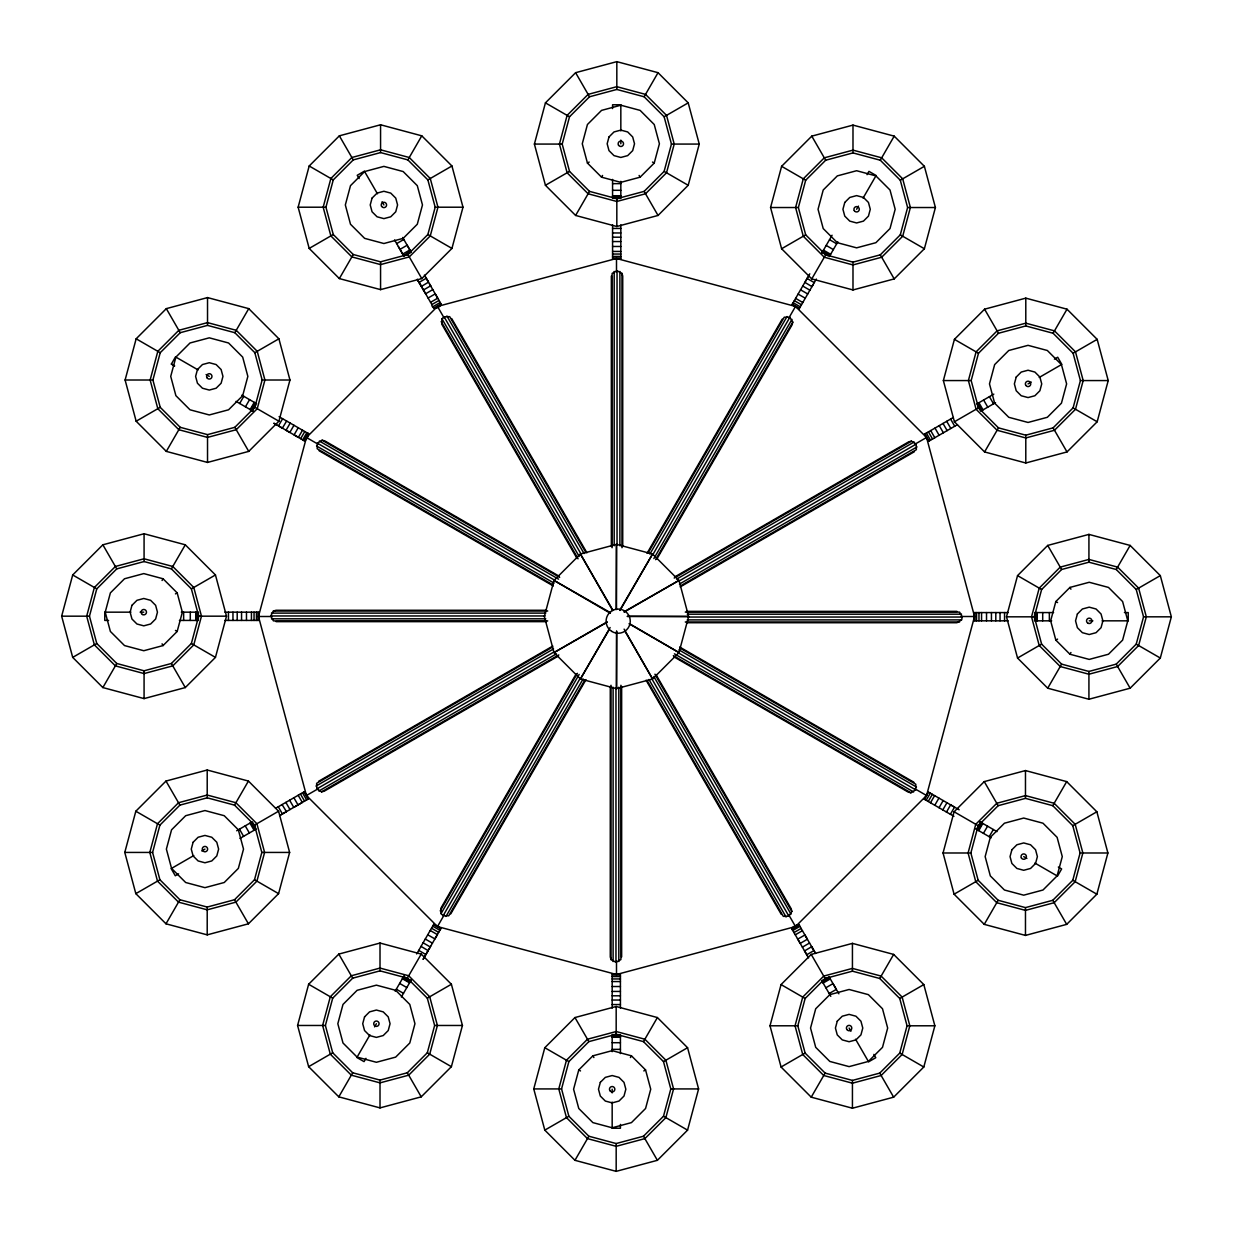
<?xml version="1.0" encoding="UTF-8"?>
<svg xmlns="http://www.w3.org/2000/svg" width="1233" height="1233" viewBox="0 0 1233 1233"><rect width="100%" height="100%" fill="white"/><g stroke="black" fill="none" stroke-linecap="round" stroke-linejoin="round"><path stroke-width="1.5" d="M616.207 609.426L616.5 544.354L652.581 554.018L678.982 580.419L688.646 616.5L678.982 652.581L652.581 678.982L616.5 688.646L580.419 678.982L554.018 652.581L544.354 616.5L554.018 580.419L580.419 554.018L616.5 544.354L616.5 609.503M616.762 631.234L616.5 688.646L616.5 631.157M558.503 655.941L324.248 791.185L321.551 791.848L316.789 788.92L316.634 783.309L552.538 647.109M674.497 577.059L908.752 441.815L911.449 441.152L916.211 444.08L916.366 449.691L680.462 585.891M547.729 620.893L273.402 620.893L270.736 615.961L273.402 611.029L276.069 610.273L546.543 610.273M584.951 679.922L448.75 915.826L443.156 915.672L441.044 913.638L440.89 908.212L576.135 673.958M648.049 553.078L784.25 317.174L789.844 317.328L792.788 322.09L792.11 324.788L656.865 559.042M686.457 622.727L956.947 622.727L961.555 619.891L962.264 617.039L959.598 612.107L685.286 612.107M61.65 616.176L72.701 574.963L102.863 544.801L144.076 533.75L185.289 544.801L215.451 574.963L226.502 616.176L215.451 657.389L185.289 687.567L144.076 698.602L102.863 687.567L72.701 657.389L61.65 616.176L89.454 616.176L96.775 643.487L116.765 663.477L144.076 670.798L171.387 663.477L191.377 643.487L198.698 616.176L191.377 588.865L171.387 568.875L144.076 561.554L116.765 568.875L96.775 588.865L89.454 616.176M125.103 380.011L136.154 338.798L166.316 308.635L207.529 297.585L248.742 308.635L278.905 338.798L289.955 380.011L278.905 421.224L248.742 451.386L207.529 462.437L166.316 451.386L136.154 421.224L125.103 380.011L152.907 380.011L160.228 352.7L180.218 332.71L207.529 325.389L234.84 332.71L254.83 352.7L262.151 380.011L254.83 407.322L234.84 427.312L207.529 434.632L180.218 427.312L160.228 407.322L152.907 380.011M105.221 612.169L110.384 592.888L124.502 578.77L143.783 573.592L163.064 578.77L177.182 592.888L182.345 612.169L177.182 631.45L163.064 645.568L143.783 650.731L124.502 645.568L110.384 631.45L105.221 612.169L130.929 612.169M175.887 357.108L170.724 376.389L175.887 395.67L190.005 409.788L209.286 414.951L228.567 409.788L242.685 395.67L247.848 376.389L242.685 357.108L228.567 342.99L209.286 337.827L190.005 342.99L175.887 357.108L198.159 369.962M124.78 852.435L135.83 811.222L165.993 781.059L207.206 770.009L248.419 781.059L278.581 811.222L289.632 852.435L278.581 893.648L248.419 923.81L207.206 934.861L165.993 923.81L135.83 893.648L124.78 852.435L152.584 852.435L159.905 825.124L179.895 805.134L207.206 797.813L234.517 805.134L254.507 825.124L261.828 852.435L254.507 879.745L234.517 899.736L207.206 907.056L179.895 899.736L159.905 879.745L152.584 852.435M298.139 207.206L309.19 165.993L339.352 135.83L380.565 124.78L421.778 135.83L451.941 165.993L462.991 207.206L451.941 248.419L421.778 278.581L380.565 289.632L339.352 278.581L309.19 248.419L298.139 207.206L325.944 207.206L333.264 234.517L353.255 254.507L380.565 261.828L407.876 254.507L427.866 234.517L435.187 207.206L427.866 179.895L407.876 159.905L380.565 152.584L353.255 159.905L333.264 179.895L325.944 207.206M258.483 616.5L306.447 437.484L437.484 306.447L616.5 258.483L795.516 306.447L926.553 437.484L974.532 616.5L926.553 795.516L795.516 926.553L616.5 974.517L437.484 926.553L306.447 795.516L258.483 616.5L271.954 616.5M297.585 1025.471L308.635 984.258L338.798 954.095L380.011 943.045L421.224 954.095L451.386 984.258L462.437 1025.471L451.386 1066.684L421.224 1096.846L380.011 1107.897L338.798 1096.846L308.635 1066.684L297.585 1025.471L325.389 1025.471L332.71 998.16L352.7 978.17L380.011 970.849L407.322 978.17L427.312 998.16L434.632 1025.471L427.312 1052.782L407.322 1072.772L380.011 1080.093L352.7 1072.772L332.71 1052.782L325.389 1025.471M534.398 144.076L545.433 102.863L575.611 72.685L616.824 61.65L658.037 72.685L688.199 102.863L699.25 144.076L688.199 185.289L658.037 215.451L616.824 226.502L575.611 215.451L545.433 185.289L534.398 144.076L562.202 144.076L569.523 116.765L589.513 96.775L616.824 89.454L644.135 96.775L664.125 116.765L671.446 144.076L664.125 171.387L644.135 191.377L616.824 198.698L589.513 191.377L569.523 171.387L562.202 144.076M654.23 163.064L659.408 143.783L654.23 124.502L640.127 110.384L620.831 105.221L601.55 110.384L587.432 124.502L582.269 143.783L587.432 163.064L601.55 177.182L620.831 182.345L640.127 177.182L654.23 163.064L652.488 162.062M533.75 1088.924L544.801 1047.711L574.963 1017.549L616.176 1006.498L657.389 1017.549L687.567 1047.711L698.602 1088.924L687.567 1130.137L657.389 1160.315L616.176 1171.35L574.963 1160.315L544.801 1130.137L533.75 1088.924L561.554 1088.924L568.875 1061.613L588.865 1041.623L616.176 1034.302L643.487 1041.623L663.493 1061.613L670.798 1088.924L663.493 1116.235L643.487 1136.225L616.176 1143.546L588.865 1136.225L568.875 1116.235L561.554 1088.924M770.563 207.529L781.614 166.316L811.776 136.139L852.989 125.103L894.202 136.139L924.38 166.316L935.415 207.529L924.38 248.742L894.202 278.905L852.989 289.955L811.776 278.905L781.614 248.742L770.563 207.529L798.367 207.529L805.688 234.84L825.678 254.83L852.989 262.151L880.3 254.83L900.29 234.84L907.611 207.529L900.29 180.218L880.3 160.228L852.989 152.907L825.678 160.228L805.688 180.218L798.367 207.529M578.77 1069.936L573.592 1089.217L578.77 1108.498L592.888 1122.616L612.169 1127.779L631.45 1122.616L645.568 1108.498L650.731 1089.217L645.568 1069.936L631.45 1055.818L612.169 1050.655L592.888 1055.818L578.77 1069.936L580.512 1070.938M770.009 1025.794L781.059 984.581L811.222 954.419L852.435 943.368L893.648 954.419L923.81 984.581L934.861 1025.794L923.81 1067.007L893.648 1097.17L852.435 1108.22L811.222 1097.17L781.059 1067.007L770.009 1025.794L797.813 1025.794L805.134 1053.105L825.124 1073.095L852.435 1080.416L879.745 1073.095L899.736 1053.105L907.056 1025.794L899.736 998.483L879.745 978.493L852.435 971.172L825.124 978.493L805.134 998.483L797.813 1025.794M943.368 380.565L954.419 339.352L984.581 309.19L1025.794 298.139L1067.007 309.19L1097.17 339.352L1108.22 380.565L1097.17 421.778L1067.007 451.941L1025.794 462.991L984.581 451.941L954.419 421.778L943.368 380.565L971.172 380.565L978.493 407.876L998.483 427.866L1025.794 435.187L1053.105 427.866L1073.095 407.876L1080.416 380.565L1073.095 353.255L1053.105 333.264L1025.794 325.944L998.483 333.264L978.493 353.255L971.172 380.565M943.045 852.989L954.095 811.776L984.258 781.614L1025.471 770.563L1066.684 781.614L1096.861 811.776L1107.897 852.989L1096.861 894.202L1066.684 924.365L1025.471 935.415L984.258 924.365L954.095 894.202L943.045 852.989L970.849 852.989L978.17 825.678L998.16 805.688L1025.471 798.367L1052.782 805.688L1072.772 825.678L1080.093 852.989L1072.772 880.3L1052.782 900.29L1025.471 907.611L998.16 900.29L978.17 880.3L970.849 852.989M1006.498 616.824L1017.549 575.611L1047.711 545.433L1088.924 534.398L1130.137 545.433L1160.315 575.611L1171.35 616.824L1160.315 658.037L1130.137 688.199L1088.924 699.25L1047.711 688.199L1017.549 658.037L1006.498 616.824L1034.302 616.824L1041.623 644.135L1061.613 664.125L1088.924 671.446L1116.235 664.125L1136.225 644.135L1143.546 616.824L1136.225 589.513L1116.235 569.507L1088.924 562.202L1061.613 569.507L1041.623 589.513L1034.302 616.824M1055.818 601.55L1050.655 620.831L1055.818 640.112L1069.936 654.23L1089.217 659.408L1108.498 654.23L1122.616 640.112L1127.779 620.831L1122.616 601.55L1108.498 587.432L1089.217 582.269L1069.936 587.432L1055.818 601.55L1057.575 602.567M1057.113 875.892L1062.276 856.611L1057.113 837.33L1042.995 823.212L1023.714 818.049L1004.433 823.212L990.315 837.33L985.152 856.611L990.315 875.892L1004.433 890.01L1023.714 895.173L1042.995 890.01L1057.113 875.892L1034.841 863.038M553.078 584.951L317.174 448.75L317.328 443.156L322.106 440.212L324.788 440.89L559.042 576.135M673.958 656.865L908.212 792.11L910.91 792.788L915.672 789.844L915.826 784.25L679.922 648.049M577.059 558.503L441.815 324.248L441.984 318.823L444.08 316.789L449.691 316.634L585.891 552.538M647.109 680.462L783.309 916.366L788.92 916.211L791.848 911.449L791.185 908.752L655.941 674.497M403.237 977.214L402.744 978.046L409.911 982.192M821.486 253.597L822.827 251.27L829.979 255.416M822.781 251.362L830.256 254.954M410.404 981.345L409.526 982.855L402.359 978.725M816.323 279.059L799.154 308.805L791.987 304.674L809.788 273.834M811.961 286.626L804.872 282.372M174.67 365.954L171.372 364.043L175.502 356.876M166.316 451.386L180.218 427.312M234.84 332.71L248.742 308.635M239.664 403.484L243.81 396.317M245.444 406.813L249.575 399.646M256.556 403.684L254.954 402.744L250.808 409.911L250.145 409.526L254.275 402.359M251.27 410.173L255.801 403.237M250.145 409.526L252.426 410.851L255.74 405.118M162.062 580.512L163.064 578.77M102.863 687.567L116.765 663.477M171.387 568.875L185.289 544.801M339.352 278.581L353.255 254.507M407.876 159.905L421.778 135.83M278.473 425.878L282.604 418.711M282.372 428.128L286.626 421.039M290.187 423.104L286.056 430.255L289.832 432.429L293.963 425.277M294.086 434.895L298.216 427.728M302.517 430.209L298.386 437.376L294.517 435.141M300.636 438.671L304.767 431.519M274.265 423.443L302.702 439.873L306.832 432.706L279.074 416.677M304.15 440.705C312.442 422.056 307.387 444.974 302.702 439.873M165.993 923.81L179.895 899.736M234.517 805.134L248.419 781.059M575.611 215.451L589.513 191.377M644.135 96.775L658.037 72.685M601.55 177.182L602.567 175.44M440.212 910.91L577.383 673.326M647.017 553.34L782.261 319.1M357.108 1057.113L342.99 1042.995L337.827 1023.714L342.99 1004.433L357.108 990.315L376.389 985.152L395.67 990.315L409.788 1004.433L414.951 1023.714L409.788 1042.995L395.67 1057.113L376.389 1062.276L357.108 1057.113L369.962 1034.841M374.555 1026.889L376.389 1023.714M395.161 991.193L404.254 975.457M435.141 938.483L441.013 928.326L433.846 924.195L416.677 953.941M421.039 946.374L428.128 950.628M805.442 281.371L806.212 280.045M806.906 278.828L807.769 277.348M822.596 251.655L823.474 250.145L830.641 254.275M822.488 251.856L832.075 235.241M867.061 174.67L868.957 171.372L876.124 175.502M441.044 913.638L579.171 674.405M649.868 554.095L787.024 316.527M443.156 915.672L580.311 678.104M338.798 1096.846L352.7 1072.772M407.322 978.17L421.224 954.095M437.515 926.507L444.219 914.886M610.119 627.535L580.419 678.982L609.364 629.385M619.999 610.443L652.581 554.018L619.783 610.227M788.781 318.114L795.516 306.447M811.776 278.905L825.678 254.83M880.3 160.228L894.202 136.139M652.689 554.896L789.844 317.328M445.976 916.473L583.132 678.905M653.844 558.595L791.956 319.362M365.954 1058.33L364.043 1061.628L356.876 1057.498M401.372 996.988L411.529 979.403M423.15 959.259L437.376 934.614L430.225 930.483M423.212 959.166L425.878 954.527L418.711 950.396M426.094 954.172L427.743 951.306M427.404 951.891L428.205 950.504M429.176 948.824L430.625 946.297M829.316 256.556L837.839 241.807M856.611 209.286L858.445 206.111M863.038 198.159L875.892 175.887L856.611 170.724L837.33 175.887L823.212 190.005L818.049 209.286L823.212 228.567L837.33 242.685L856.611 247.848L875.892 242.685L890.01 228.567L895.173 209.286L890.01 190.005L875.892 175.887M813.379 284.176L812.424 285.825M450.739 913.9L585.983 679.66M655.632 559.674L792.788 322.09M630.433 1057.56L631.45 1055.818M574.963 1160.315L588.865 1136.225M643.487 1041.623L657.389 1017.549M984.581 451.941L998.483 427.866M1053.105 333.264L1067.007 309.19M924.704 799.446L928.326 791.987L924.195 799.154L953.941 816.323M926.168 800.294L930.298 793.127M928.233 801.481L932.364 794.329M930.483 802.791L934.614 795.624M934.784 805.272L938.914 798.105M939.037 807.723L943.168 800.571M942.813 809.896L946.944 802.745M946.497 812.023L950.628 804.872M950.396 814.289L954.527 807.122M811.222 1097.17L825.124 1073.095M879.745 978.493L893.648 954.419M1047.711 688.199L1061.613 664.125M1116.235 569.507L1130.137 545.433M1069.936 654.23L1070.938 652.488M977.26 827.882L980.574 822.149M981.73 822.827L977.214 829.763M978.046 830.256L982.192 823.089M978.725 830.641L982.855 823.474M983.425 833.354L987.571 826.187M989.205 836.683L993.336 829.516M984.258 924.365L998.16 900.29M1052.782 805.688L1066.684 781.614M1057.498 876.124L1061.628 868.957L1058.33 867.046M364.614 171.557L350.496 185.659L345.332 204.955L350.496 224.236L364.614 238.354L383.895 243.518L403.176 238.354L417.293 224.236L422.472 204.955L417.293 185.659L403.176 171.557L383.895 166.378L364.614 171.557L377.468 193.812M868.386 1061.443L882.504 1047.341L887.668 1028.045L882.504 1008.764L868.386 994.646L849.105 989.482L829.824 994.646L815.707 1008.764L810.543 1028.045L815.707 1047.341L829.824 1061.443L849.105 1066.622L868.386 1061.443L855.532 1039.188M622.727 546.543L622.727 276.053L621.971 273.402L617.039 270.736L612.107 273.402L612.107 547.729M610.273 686.457L610.273 956.947L611.029 959.598L615.961 962.264L620.893 959.598L620.893 685.271M282.08 804.563L286.426 811.607M977.415 403.592L978.925 402.713L983.055 409.88M364.398 171.171L357.231 175.302L359.142 178.6M309.19 248.419L333.264 234.517M427.866 179.895L451.941 165.993M396.672 243.595L403.823 239.464M400.001 249.374L407.152 245.228L410.527 251.07L403.592 255.585M409.88 249.945L402.713 254.075L403.099 254.738M405.472 255.539L411.19 252.226L410.265 250.607M136.154 421.224L160.228 407.322M254.83 352.7L278.905 338.798M545.433 185.289L569.523 171.387M664.125 116.765L688.199 102.863M587.432 163.064L589.189 162.062M419.066 282.403L426.233 278.273L428.483 282.172L421.393 286.426L420.391 284.684M432.783 289.616L425.632 293.762L423.443 289.986L430.61 285.856M428.082 298.016L435.249 293.886L437.73 298.186L430.564 302.316M424.414 275.113L440.227 302.501C443.741 306.493 431.874 311.702 431.858 304.566L439.025 300.436M433.06 306.632L440.227 302.501M433.893 308.08L441.06 303.95M175.44 593.89L177.182 592.888M72.701 657.389L96.775 643.487M215.451 574.963L191.377 588.865M781.614 248.742L805.688 234.84M900.29 180.218L924.38 166.316M318.561 781.321L552.8 646.077M171.557 868.386L185.674 882.504L204.955 887.668L224.236 882.504L238.354 868.386L243.518 849.105L238.354 829.824L224.236 815.707L204.955 810.543L185.674 815.707L171.557 829.824L166.378 849.105L171.557 868.386L193.812 855.532M201.765 850.94L204.955 849.105M236.674 830.78L252.226 821.81L255.539 827.528M275.545 808.339L304.474 791.648L308.604 798.799L298.448 804.671M674.235 578.092L911.449 441.152M953.325 417.494L924.396 434.201L928.526 441.352L957.471 424.645M976.644 404.039L993.829 394.113M1054.4 359.142L1057.698 357.231L1061.829 364.398M315.987 786.099L553.555 648.928M676.593 579.14L914.177 441.969M316.789 788.92L554.357 651.748M135.83 893.648L159.905 879.745M254.507 825.124L278.581 811.222M306.493 795.485L318.114 788.781M607.114 621.91L554.018 652.581L607.191 622.203M624.222 612.046L678.982 580.419L624.145 611.753M914.886 444.219L926.553 437.484M954.419 421.778L978.493 407.876M1073.095 353.255L1097.17 339.352M678.643 581.252L916.211 444.08M318.823 791.031L556.407 653.86M679.445 584.072L917.013 446.901M178.6 873.858L175.302 875.769L171.171 868.602M239.942 838.44L256.356 828.961M286.226 811.73L279.598 815.552L298.016 804.918L293.886 797.751M294.502 806.952L302.316 802.436L298.186 795.27M321.551 791.848L558.765 654.908M995.54 402.667L980.774 411.19L977.461 405.472M1028.045 383.895L1031.235 382.06M1039.188 377.468L1061.443 364.614L1066.622 383.895L1061.443 403.176L1047.341 417.293L1028.045 422.457L1008.764 417.293L994.646 403.176L989.482 383.895L994.646 364.614L1008.764 350.496L1028.045 345.332L1047.341 350.496L1061.443 364.614M680.2 586.923L914.439 451.679M308.635 1066.684L332.71 1052.782M427.312 998.16L451.386 984.258M1017.549 658.037L1041.623 644.135M1136.225 589.513L1160.315 575.611M1055.818 640.112L1057.575 639.11M791.94 929.05C810.59 920.758 787.671 925.813 792.788 930.499L808.586 957.887M792.788 930.499L799.94 926.368L815.599 953.494M793.975 932.564L801.142 928.434M795.27 934.814L802.436 930.684M797.751 939.114L804.918 934.984L807.384 939.238L800.217 943.384M802.39 947.144L809.557 943.014M804.563 950.92L811.684 946.697L812.609 948.316M806.767 954.727L813.934 950.597M643.811 1070.938L645.568 1069.936M544.801 1130.137L568.875 1116.235M663.493 1061.613L687.567 1047.711M954.095 894.202L978.17 880.3M1072.772 825.678L1096.861 811.776M827.528 977.461L821.81 980.774L822.473 981.93L829.639 977.784L828.961 976.644M830.287 978.925L823.135 983.055L822.257 981.545M825.848 987.772L832.999 983.626L836.328 989.405L829.177 993.536M781.059 1067.007L805.134 1053.105M899.736 998.483L923.81 984.581M868.602 1061.829L875.769 1057.698L873.858 1054.4M620.831 104.774L612.57 104.774L612.57 108.581M671.446 144.076L699.25 144.076M612.57 183.64L620.831 183.64M612.57 190.298L620.831 190.298M612.57 195.739L620.831 195.739M612.57 196.509L620.831 196.509M612.57 197.049L620.831 197.049M614.219 198.374L620.831 198.374L620.831 181.328M435.187 207.206L462.991 207.206M907.611 207.529L935.415 207.529M612.57 228.444L620.831 228.444M612.57 232.96L620.831 232.96M612.57 237.198L620.831 237.198M612.57 241.56L620.831 241.56M612.57 246.477L620.831 246.477M612.57 251.44L620.831 251.44M612.57 254.044L620.831 254.044M612.57 256.433L620.831 256.433M612.57 258.113L620.831 258.113M262.151 380.011L289.955 380.011M1080.416 380.565L1108.22 380.565M273.402 611.029L547.729 611.029M686.457 611.352L956.947 611.352M140.115 612.169L143.783 612.169M181.343 612.169L198.374 612.169L198.374 618.781M224.868 612.169L258.714 612.169L258.714 620.43L224.868 620.43M1008.147 612.57L974.286 612.57L974.286 620.831L1008.147 620.831M1034.626 612.57L1053.583 612.57M1124.419 612.57L1128.226 612.57L1128.226 620.831M271.445 613.109L545.772 613.109M687.228 614.188L961.555 614.188M270.736 615.961L545.063 615.961M198.698 616.176L226.502 616.176M627.335 616.5L688.646 616.5L627.412 616.223M961.046 616.5L974.532 616.5M1143.546 616.824L1171.35 616.824M687.937 617.039L962.264 617.039M271.445 618.812L545.772 618.812M687.228 619.891L961.555 619.891M108.581 620.43L104.774 620.43L104.774 612.169M179.417 620.43L198.374 620.43M1051.672 620.831L1034.626 620.831L1034.626 614.219M1089.217 620.831L1092.885 620.831M1102.071 620.831L1127.779 620.831M276.069 621.648L546.543 621.648M685.286 621.971L959.598 621.971M261.828 852.435L289.632 852.435M1080.093 852.989L1107.897 852.989M612.169 974.887L620.43 974.887M612.169 976.567L620.43 976.567M612.169 978.956L620.43 978.956M612.169 981.56L620.43 981.56M612.169 986.523L620.43 986.523M612.169 991.44L620.43 991.44M612.169 995.802L620.43 995.802M612.169 1000.04L620.43 1000.04M612.169 1004.556L620.43 1004.556M434.632 1025.471L462.437 1025.471M907.056 1025.794L934.861 1025.794M618.781 1034.626L612.169 1034.626L612.169 1051.672M612.169 1035.951L620.43 1035.951M612.169 1036.491L620.43 1036.491M612.169 1037.261L620.43 1037.261M612.169 1042.702L620.43 1042.702M612.169 1049.36L620.43 1049.36M670.798 1088.924L698.602 1088.924M612.169 1128.226L620.43 1128.226L620.43 1124.419M610.52 612.709L554.018 580.419L610.227 613.217M926.507 795.485L914.886 788.781M781.614 166.316L805.688 180.218M900.29 234.84L924.38 248.742M829.532 239.664L836.683 243.795M826.187 245.429L833.354 249.575M822.149 252.426L827.882 255.74M545.433 102.863L569.523 116.765M664.125 171.387L688.199 185.289M954.419 339.352L978.493 353.255M1073.095 407.876L1097.17 421.778M807.122 278.473L814.289 282.604M802.745 286.056L809.911 290.187M800.571 289.832L807.723 293.963M798.105 294.086L805.272 298.216M795.624 298.386L802.791 302.517M794.329 300.636L801.481 304.767M793.127 302.702L800.294 306.832M792.295 304.15L799.446 308.296M333.264 179.895L309.19 165.993M451.941 248.419L427.866 234.517M1017.549 575.611L1041.623 589.513M1136.225 644.135L1160.315 658.037M322.106 440.212L559.674 577.383M679.66 647.017L913.9 782.261M206.111 374.555L209.286 376.389M241.807 395.161L255.986 403.361M306.832 432.706L308.296 433.554M928.85 792.295L959.166 809.788M979.403 821.486L996.988 831.628M951.306 805.257L952.955 806.212M958.072 809.156L957.255 808.694M319.362 441.044L558.595 579.171M678.905 649.868L916.473 787.024M317.328 443.156L554.896 580.311M136.154 338.798L160.228 352.7M254.83 407.322L278.905 421.224M306.447 437.484L318.114 444.219M629.2 623.836L678.982 652.581L629.4 623.636M954.095 811.776L978.17 825.678M1072.772 880.3L1096.861 894.202M678.104 652.689L915.672 789.844M316.527 445.976L554.095 583.132M674.405 653.829L913.638 791.956M171.372 364.043L174.362 365.769M236.012 401.372L251.856 410.512M252.426 410.851L253.597 411.514M273.834 423.212L276.778 424.892M278.828 426.094L282.28 428.082M975.457 828.746L991.193 837.839M1023.714 856.611L1026.904 858.445M946.374 811.961L947.175 812.424M319.1 450.739L553.34 585.983M673.326 655.632L910.91 792.788M175.44 630.433L177.182 631.45M72.701 574.963L96.775 588.865M191.377 643.487L215.451 657.389M781.059 984.581L805.134 998.483M899.736 1053.105L923.81 1067.007M433.554 924.704L440.705 928.85M432.706 926.168L439.873 930.298M431.519 928.233L438.671 932.364M427.728 934.784L434.895 938.914M425.277 939.037L432.429 943.168M423.104 942.813L430.255 946.944M135.83 811.222L159.905 825.124M254.507 879.745L278.581 893.648M544.801 1047.711L568.875 1061.613M663.493 1116.235L687.567 1130.137M405.118 977.26L410.851 980.574M403.021 977.584L410.173 981.73M399.646 983.425L406.813 987.556M396.317 989.205L403.484 993.336M308.635 984.258L332.71 998.16M427.312 1052.782L451.386 1066.684M437.484 306.447L444.219 318.114M795.485 926.507L788.781 914.886M812.254 947.699L811.607 946.574M420.191 284.345L418.11 280.739M984.581 309.19L998.483 333.264M1067.007 451.941L1053.105 427.866M989.405 396.672L993.536 403.823M983.626 400.001L987.772 407.152M977.784 403.361L981.93 410.527M811.776 136.139L825.678 160.228M880.3 254.83L894.202 278.905M1047.711 545.433L1061.613 569.507M1116.235 664.125L1130.137 688.199M1069.936 587.432L1070.938 589.189M950.597 419.066L954.727 426.233M946.697 421.316L950.828 428.483M943.014 423.443L947.144 430.61M939.238 425.632L943.384 432.783M934.984 428.082L939.114 435.249M930.684 430.564L934.814 437.73M928.434 431.858L932.564 439.025M926.368 433.06L930.499 440.212M924.92 433.893L929.05 441.06M639.11 175.44L640.127 177.182M575.611 72.685L589.513 96.775M658.037 215.451L644.135 191.377M984.258 781.614L998.16 805.688M1052.782 900.29L1066.684 924.365M451.679 318.561L586.923 552.8M382.06 201.765L383.895 204.955M402.667 237.476L410.866 251.655M654.908 674.235L791.848 911.449M829.3 977.214L838.887 993.813M815.506 953.325L812.408 947.961M446.901 315.987L584.072 553.555M653.86 676.593L791.031 914.177M444.08 316.789L581.252 554.357M339.352 135.83L353.255 159.905M407.876 254.507L421.778 278.581M613.001 610.443L580.419 554.018L612.709 610.52M624.792 630.864L652.581 678.982L624.098 629.123M811.222 954.419L825.124 978.493M893.648 1097.17L879.745 1073.095M651.748 678.643L788.92 916.211M441.984 318.823L579.14 556.407M648.928 679.445L786.099 917.013M394.56 239.942L404.039 256.356M417.401 279.506L423.443 289.986M431.858 304.566L417.278 279.29M398.382 246.585L403.7 255.786M441.152 321.551L578.092 558.765M822.134 981.345L830.795 996.326M849.105 1028.045L850.94 1031.235M646.077 680.2L781.321 914.439M166.316 308.635L180.218 332.71M234.84 427.312L248.742 451.386M574.963 1017.549L588.865 1041.623M643.487 1136.225L657.389 1160.315M592.888 1055.818L593.89 1057.56M303.95 791.94L308.096 799.107M302.501 792.788L306.632 799.94M300.436 793.975L304.566 801.142M289.632 800.217L293.762 807.368M285.856 802.39L289.986 809.557M278.273 806.767L282.403 813.934M162.062 643.811L163.064 645.568M102.863 544.801L116.765 568.875M185.289 687.567L171.387 663.477M421.224 1096.846L407.322 1072.772M338.798 954.095L352.7 978.17M251.07 822.473L255.216 829.639L254.075 830.287L249.945 823.12M245.228 825.848L249.374 832.999M239.464 829.177L243.595 836.328M165.993 781.059L179.895 805.134M248.419 923.81L234.517 899.736M425.585 277.148L426.433 278.627M427.759 280.908L428.437 282.08M429.531 283.975L430.98 286.503M799.107 924.904L799.94 926.368M797.504 938.683L799.785 942.629M804.517 950.828L807.415 955.852M1088.924 534.398L1088.924 562.202M1088.924 671.446L1088.924 699.25M1049.36 612.57L1049.36 620.831M1042.702 612.57L1042.702 620.831M1037.261 612.57L1037.261 620.831M1036.491 612.57L1036.491 620.831M1035.951 612.57L1035.951 620.831M1025.794 298.139L1025.794 325.944M1025.794 435.187L1025.794 462.991M1025.471 770.563L1025.471 798.367M1025.471 907.611L1025.471 935.415M1004.556 612.57L1004.556 620.831M1000.04 612.57L1000.04 620.831M995.802 612.57L995.802 620.831M991.44 612.57L991.44 620.831M986.523 612.57L986.523 620.831M981.56 612.57L981.56 620.831M978.971 612.57L978.971 620.831M976.567 612.57L976.567 620.831M974.887 612.57L974.887 620.831M852.989 125.103L852.989 152.907M852.989 262.151L852.989 289.955M852.435 943.368L852.435 971.172M852.435 1080.416L852.435 1108.22M621.971 273.402L621.971 547.729M621.648 686.457L621.648 956.947M620.831 105.221L620.831 130.929M620.831 140.115L620.831 143.783M620.831 224.868L620.831 258.714L612.57 258.714L612.57 224.868M620.43 1008.132L620.43 974.286L612.169 974.286L612.169 1008.132M620.43 1034.626L620.43 1053.583M619.891 271.445L619.891 545.772M618.812 687.228L618.812 961.555M617.039 270.736L617.039 545.063M616.824 61.65L616.824 89.454M616.824 198.698L616.824 226.502M616.5 258.483L616.5 271.954M616.5 961.046L616.5 974.517M616.176 1006.498L616.176 1034.302M616.176 1143.546L616.176 1171.35M615.961 687.937L615.961 962.264M614.188 271.445L614.188 545.772M613.109 687.228L613.109 961.555M612.57 179.417L612.57 198.374M612.169 1089.217L612.169 1092.885M612.169 1102.071L612.169 1127.779M611.352 276.053L611.352 546.543M611.029 685.271L611.029 959.598M380.565 124.78L380.565 152.584M380.565 261.828L380.565 289.632M380.011 943.045L380.011 970.849M380.011 1080.093L380.011 1107.897M258.113 612.169L258.113 620.43M256.433 612.169L256.433 620.43M254.044 612.169L254.044 620.43M251.44 612.169L251.44 620.43M246.477 612.169L246.477 620.43M241.56 612.169L241.56 620.43M237.198 612.169L237.198 620.43M232.96 612.169L232.96 620.43M228.444 612.169L228.444 620.43M207.529 297.585L207.529 325.389M207.529 434.632L207.529 462.437M207.206 770.009L207.206 797.813M207.206 907.056L207.206 934.861M197.049 612.169L197.049 620.43M196.509 612.169L196.509 620.43M195.739 612.169L195.739 620.43M190.298 612.169L190.298 620.43M183.64 612.169L183.64 620.43M144.076 533.75L144.076 561.554M144.076 670.798L144.076 698.602M94.371 587.478L86.68 616.176L94.371 644.874L115.378 665.882L144.076 673.572L172.774 665.882L193.781 644.874L201.472 616.176L193.781 587.478L172.774 566.471L144.076 558.78L115.378 566.471L94.371 587.478M157.824 351.313L150.133 380.011L157.824 408.709L178.831 429.716L207.529 437.407L236.227 429.716L257.235 408.709L264.925 380.011L257.235 351.313L236.227 330.305L207.529 322.614L178.831 330.305L157.824 351.313M131.946 605.326L130.112 612.169L131.946 618.997L136.955 624.006L143.783 625.84L150.626 624.006L155.635 618.997L157.454 612.169L155.635 605.326L150.626 600.317L143.783 598.483L136.955 600.317L131.946 605.326M197.45 369.546L195.615 376.389L197.45 383.232L202.443 388.225L209.286 390.06L216.129 388.225L221.123 383.232L222.957 376.389L221.123 369.546L216.129 364.552L209.286 362.718L202.443 364.552L197.45 369.546M157.5 823.736L149.81 852.435L157.5 881.133L178.508 902.14L207.206 909.831L235.904 902.14L256.911 881.133L264.602 852.435L256.911 823.736L235.904 802.729L207.206 795.038L178.508 802.729L157.5 823.736M330.86 178.508L323.169 207.206L330.86 235.904L351.867 256.911L380.565 264.602L409.264 256.911L430.271 235.904L437.962 207.206L430.271 178.508L409.264 157.5L380.565 149.81L351.867 157.5L330.86 178.508M193.103 842.262L191.269 849.105L193.103 855.933L198.112 860.942L204.955 862.776L211.783 860.942L216.792 855.933L218.626 849.105L216.792 842.262L211.783 837.253L204.955 835.435L198.112 837.253L193.103 842.262M372.058 198.112L370.224 204.955L372.058 211.783L377.067 216.792L383.895 218.626L390.738 216.792L395.747 211.783L397.565 204.955L395.747 198.112L390.738 193.103L383.895 191.269L377.067 193.103L372.058 198.112M330.305 996.773L322.614 1025.471L330.305 1054.169L351.313 1075.176L380.011 1082.867L408.709 1075.176L429.716 1054.169L437.407 1025.471L429.716 996.773L408.709 975.765L380.011 968.075L351.313 975.765L330.305 996.773M567.118 115.378L559.428 144.076L567.118 172.774L588.126 193.781L616.824 201.472L645.522 193.781L666.529 172.774L674.22 144.076L666.529 115.378L645.522 94.371L616.824 86.68L588.126 94.371L567.118 115.378M364.552 1016.871L362.718 1023.714L364.552 1030.557L369.546 1035.55L376.389 1037.385L383.232 1035.55L388.225 1030.557L390.06 1023.714L388.225 1016.871L383.232 1011.877L376.389 1010.043L369.546 1011.877L364.552 1016.871M608.994 136.955L607.16 143.783L608.994 150.626L614.003 155.62L620.831 157.454L627.674 155.62L632.683 150.626L634.517 143.783L632.683 136.955L627.674 131.946L620.831 130.112L614.003 131.946L608.994 136.955M566.471 1060.226L558.78 1088.924L566.471 1117.622L587.478 1138.629L616.176 1146.32L644.874 1138.629L665.882 1117.622L673.572 1088.924L665.882 1060.226L644.874 1039.219L616.176 1031.528L587.478 1039.219L566.471 1060.226M803.284 178.831L795.593 207.529L803.284 236.227L824.291 257.235L852.989 264.925L881.687 257.235L902.695 236.227L910.386 207.529L902.695 178.831L881.687 157.824L852.989 150.133L824.291 157.824L803.284 178.831M600.317 1082.374L598.483 1089.217L600.317 1096.045L605.326 1101.054L612.169 1102.888L618.997 1101.054L624.006 1096.045L625.84 1089.217L624.006 1082.374L618.997 1077.38L612.169 1075.546L605.326 1077.38L600.317 1082.374M844.775 202.443L842.94 209.286L844.775 216.129L849.768 221.123L856.611 222.957L863.454 221.123L868.448 216.129L870.282 209.286L868.448 202.443L863.454 197.45L856.611 195.615L849.768 197.45L844.775 202.443M802.729 997.096L795.038 1025.794L802.729 1054.492L823.736 1075.5L852.435 1083.19L881.133 1075.5L902.14 1054.492L909.831 1025.794L902.14 997.096L881.133 976.089L852.435 968.398L823.736 976.089L802.729 997.096M976.089 351.867L968.398 380.565L976.089 409.264L997.096 430.271L1025.794 437.962L1054.492 430.271L1075.5 409.264L1083.19 380.565L1075.5 351.867L1054.492 330.86L1025.794 323.169L997.096 330.86L976.089 351.867M837.253 1021.217L835.435 1028.045L837.253 1034.888L842.262 1039.897L849.105 1041.731L855.933 1039.897L860.942 1034.888L862.776 1028.045L860.942 1021.217L855.933 1016.208L849.105 1014.374L842.262 1016.208L837.253 1021.217M1016.208 377.067L1014.374 383.895L1016.208 390.738L1021.217 395.747L1028.045 397.565L1034.888 395.747L1039.897 390.738L1041.731 383.895L1039.897 377.067L1034.888 372.058L1028.045 370.224L1021.217 372.058L1016.208 377.067M975.765 824.291L968.075 852.989L975.765 881.687L996.773 902.695L1025.471 910.386L1054.169 902.695L1075.176 881.687L1082.867 852.989L1075.176 824.291L1054.169 803.284L1025.471 795.593L996.773 803.284L975.765 824.291M1039.219 588.126L1031.528 616.824L1039.219 645.522L1060.226 666.529L1088.924 674.22L1117.622 666.529L1138.629 645.522L1146.32 616.824L1138.629 588.126L1117.622 567.118L1088.924 559.428L1060.226 567.118L1039.219 588.126M1011.877 849.768L1010.043 856.611L1011.877 863.454L1016.886 868.448L1023.714 870.282L1030.557 868.448L1035.566 863.454L1037.385 856.611L1035.566 849.768L1030.557 844.775L1023.714 842.94L1016.886 844.775L1011.877 849.768M1077.38 614.003L1075.546 620.831L1077.38 627.674L1082.374 632.683L1089.217 634.517L1096.06 632.683L1101.054 627.674L1102.888 620.831L1101.054 614.003L1096.06 608.994L1089.217 607.16L1082.374 608.994L1077.38 614.003M611.768 631.419A12.099 12.099 0 0 0 630.263 621.571A12.099 12.099 0 0 0 612.493 610.489A12.099 12.099 0 0 0 611.768 631.419M609.826 1090.558A2.697 2.697 0 0 0 614.496 1090.558A2.697 2.697 0 0 0 612.169 1086.52A2.697 2.697 0 0 0 609.826 1090.558M206.959 377.73A2.697 2.697 0 0 0 211.614 377.73A2.697 2.697 0 0 0 209.286 373.691A2.697 2.697 0 0 0 206.959 377.73M381.567 206.296A2.697 2.697 0 0 0 386.237 206.296A2.697 2.697 0 0 0 383.895 202.258A2.697 2.697 0 0 0 381.567 206.296M618.504 145.14A2.697 2.697 0 0 0 623.174 145.14A2.697 2.697 0 0 0 620.831 141.086A2.697 2.697 0 0 0 618.504 145.14M854.284 210.627A2.697 2.697 0 0 0 858.939 210.627A2.697 2.697 0 0 0 856.611 206.589A2.697 2.697 0 0 0 854.284 210.627M1025.717 385.251A2.697 2.697 0 0 0 1030.387 385.251A2.697 2.697 0 0 0 1028.045 381.197A2.697 2.697 0 0 0 1025.717 385.251M1087.876 623.174A2.697 2.697 0 0 0 1091.914 620.831A2.697 2.697 0 0 0 1087.876 618.504A2.697 2.697 0 0 0 1087.876 623.174M1021.386 857.952A2.697 2.697 0 0 0 1026.056 857.952A2.697 2.697 0 0 0 1023.714 853.914A2.697 2.697 0 0 0 1021.386 857.952M846.763 1029.401A2.697 2.697 0 0 0 851.433 1029.401A2.697 2.697 0 0 0 849.105 1025.363A2.697 2.697 0 0 0 846.763 1029.401M375.048 1026.041A2.697 2.697 0 0 0 379.086 1023.714A2.697 2.697 0 0 0 375.048 1021.386A2.697 2.697 0 0 0 375.048 1026.041M202.613 850.446A2.697 2.697 0 0 0 207.283 850.446A2.697 2.697 0 0 0 204.955 846.408A2.697 2.697 0 0 0 202.613 850.446M142.442 614.496A2.697 2.697 0 0 0 146.48 612.169A2.697 2.697 0 0 0 142.442 609.826A2.697 2.697 0 0 0 142.442 614.496"/></g></svg>
